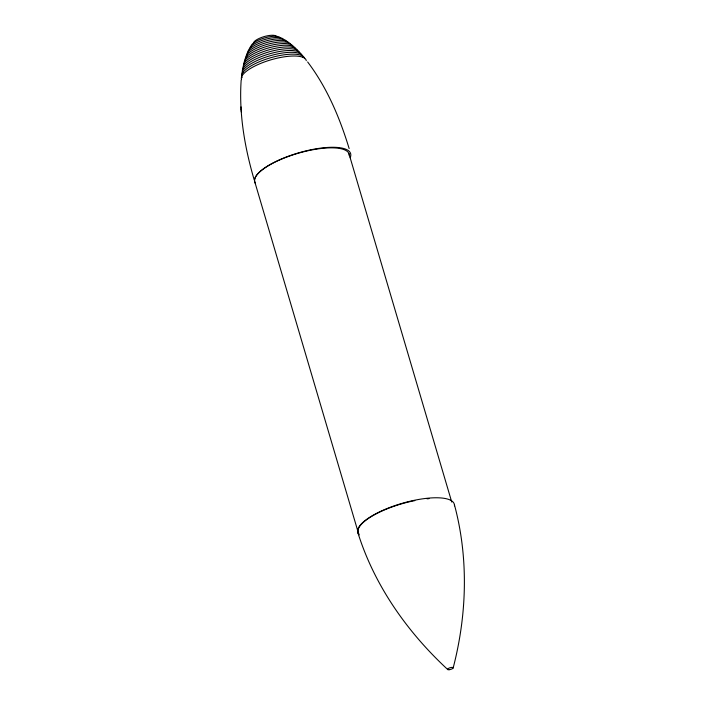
<?xml version="1.0" encoding="UTF-8"?>
<svg xmlns="http://www.w3.org/2000/svg" width="705" height="705" viewBox="0 0 705 705"><rect width="100%" height="100%" fill="white"/><g stroke="black" fill="none" stroke-linecap="round" stroke-linejoin="round"><path stroke-width="1.06" d="M241.172 80.044C238.836 113.805 244.741 147.671 254.232 179.978M453.148 667.979C467.001 614.813 468.746 557.999 454.425 504.736M447.807 669.6C407.358 632.182 374.399 585.511 357.849 532.61M307.653 61.969C327.12 87.684 339.801 117.885 349.151 148.57M348.94 153.602L451.755 502.075M254.902 182.26L358.343 532.848M240.987 106.904L241.136 109.301M241.154 109.531L241.313 111.963M350.173 157.753A49.984 15.387 -16.4 0 0 302.101 151.875A49.984 15.387 -16.4 0 0 255.43 183.238A49.174 15.131 -16.4 0 1 297.959 153.32A49.174 15.131 -16.4 0 1 349.257 155.752M241.551 79.63A33.734 10.381 -16.4 0 1 271.09 59.775A33.734 10.381 -16.4 0 1 306.27 60.683M242.185 77.709A32.738 10.073 -16.4 0 1 269.38 58.127A32.738 10.073 -16.4 0 1 304.63 58.674M242.176 74.474A31.681 9.747 -16.4 0 1 271.002 55.519A31.681 9.747 -16.4 0 1 302.965 57.405M242.908 72.474A30.553 9.403 -16.4 0 1 268.288 54.206A30.553 9.403 -16.4 0 1 301.185 54.717M243.049 69.249A29.363 9.042 -16.4 0 1 269.768 51.676A29.363 9.042 -16.4 0 1 299.396 53.421M243.595 66.605A28.094 8.645 -16.4 0 1 268.191 50.073A28.094 8.645 -16.4 0 1 297.475 50.822M244.221 63.926A26.728 8.231 -16.4 0 1 267.627 48.196A26.728 8.231 -16.4 0 1 295.492 48.918M244.952 61.22A25.265 7.773 -16.4 0 1 267.072 46.354A25.265 7.773 -16.4 0 1 293.412 47.041M245.798 58.489A23.67 7.288 -16.4 0 1 267.345 44.318A23.67 7.288 -16.4 0 1 291.227 45.728M247.032 56.136A21.934 6.75 -16.4 0 1 265.247 43.014A21.934 6.75 -16.4 0 1 288.865 43.384M247.86 52.434A19.996 6.151 -16.4 0 1 265.485 41.093A19.996 6.151 -16.4 0 1 286.212 41.207M249.288 49.57A17.81 5.481 -16.4 0 1 265.6 39.286A17.81 5.481 -16.4 0 1 283.551 39.947M251.165 46.927A15.254 4.697 -16.4 0 1 264.525 37.947A15.254 4.697 -16.4 0 1 280.431 38.361M253.43 43.472A12.117 3.728 -16.4 0 1 263.688 36.73A12.117 3.728 -16.4 0 1 276.536 36.431M359.286 534.866A50.284 15.475 -16.4 0 1 400.281 503.881A50.284 15.475 -16.4 0 1 454.469 505.855M358.863 533.817A49.174 15.131 -16.4 0 1 414.857 500.612M427.045 498.805A49.174 15.131 -16.4 0 1 429.019 498.638M449.103 669.724A2.908 0.89 -16.4 0 0 453.183 667.776A2.908 0.89 -16.4 0 0 448.873 668.181A2.908 0.89 -16.4 0 0 449.103 669.724"/></g></svg>
